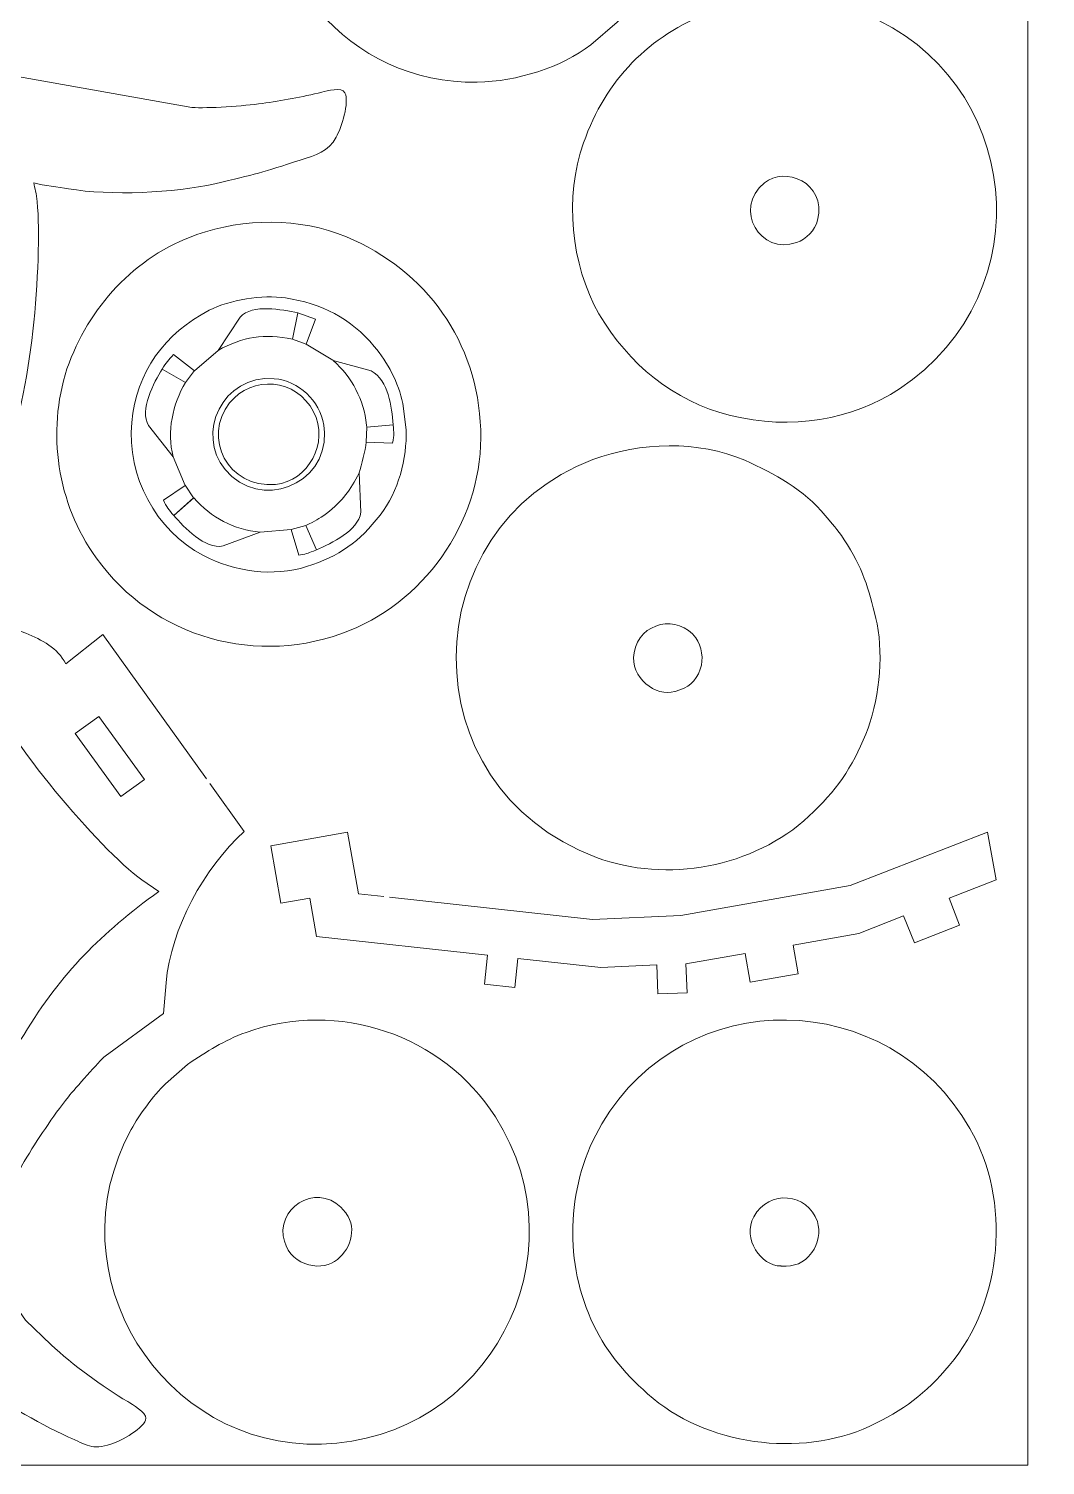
# Model space of a CAD drawing. Header units: centimetres. Extents: x -72 to 73, y -15 to 15.
# Drawn here: x 62.23 to 72.68, y -14.85 to -0.08 of the extents above; entities that cross this region are included whole.
import ezdxf

# ---------------------------------------------------------------- set-up
doc = ezdxf.new("R2010")
doc.units = ezdxf.units.CM
doc.header["$MEASUREMENT"] = 0
doc.layers.add('Camada 1', color=7, linetype='Continuous')

msp = doc.modelspace()

# ---------------------------------------------------------------- linework, layer by layer
at = {"layer": 'Camada 1', "color": 1, "lineweight": 9}
for points, knots in [([(51.5, -14.85), (51.5, -14.85), (72.5, -14.85), (72.5, -14.85), (72.5, -14.85), (72.5, -14.85), (72.5, 14.85), (72.5, 14.85), (72.5, 14.85), (72.5, 14.85), (51.5, 14.85), (51.5, 14.85), (51.5, 14.85), (51.5, 14.85), (51.5, -14.85), (51.5, -14.85), (51.5, -14.85), (51.5, -14.85), (51.5, -14.85), (51.5, -14.85)], [0, 0, 0, 0, 0.16666667, 0.16666667, 0.16666667, 0.16666667, 0.33333333, 0.33333333, 0.33333333, 0.33333333, 0.5, 0.5, 0.5, 0.5, 0.66666667, 0.66666667, 0.66666667, 0.66666667, 1, 1, 1, 1]), ([(65.78455, -3.34557), (65.92387, -3.51361), (66.03084, -3.71802), (66.07876, -3.93275), (66.07876, -3.93275), (66.07876, -3.93275), (66.11172, -4.20237), (66.11172, -4.20237), (66.11172, -4.20237), (66.12209, -4.49937), (66.03292, -4.83772), (65.84511, -5.07991), (65.84511, -5.07991), (65.62855, -5.35916), (65.43073, -5.50031), (65.08956, -5.60957), (65.08956, -5.60957), (64.74851, -5.71877), (64.34661, -5.66357), (64.02902, -5.4965), (64.02902, -5.4965), (63.53361, -5.23589), (63.24283, -4.68108), (63.29251, -4.12717), (63.29251, -4.12717), (63.33884, -3.6107), (63.63477, -3.20761), (64.08813, -2.97511), (64.08813, -2.97511), (64.30024, -2.86633), (64.63376, -2.81164), (64.87244, -2.84765), (64.87244, -2.84765), (65.2374, -2.90272), (65.5464, -3.0583), (65.78455, -3.34557)], [0, 0, 0, 0, 0.1, 0.1, 0.1, 0.1, 0.2, 0.2, 0.2, 0.2, 0.3, 0.3, 0.3, 0.3, 0.4, 0.4, 0.4, 0.4, 0.5, 0.5, 0.5, 0.5, 0.6, 0.6, 0.6, 0.6, 0.7, 0.7, 0.7, 0.7, 0.8, 0.8, 0.8, 0.8, 1, 1, 1, 1]), ([(65.35979, -3.48695), (65.35979, -3.48695), (65.08623, -3.32286), (65.08623, -3.32286), (65.08623, -3.32286), (65.08623, -3.32286), (65.18028, -3.06647), (65.18028, -3.06647), (65.18028, -3.06647), (65.18028, -3.06647), (64.99851, -3.00218), (64.99851, -3.00218), (64.99851, -3.00218), (64.99851, -3.00218), (64.94318, -3.27194), (64.94318, -3.27194), (64.94318, -3.27194), (64.94318, -3.27194), (65.08623, -3.32286), (65.08623, -3.32286)], [0, 0, 0, 0, 0.16666667, 0.16666667, 0.16666667, 0.16666667, 0.33333333, 0.33333333, 0.33333333, 0.33333333, 0.5, 0.5, 0.5, 0.5, 0.66666667, 0.66666667, 0.66666667, 0.66666667, 1, 1, 1, 1]), ([(64.17903, -3.38691), (64.17903, -3.38691), (63.93626, -3.59847), (63.93626, -3.59847), (63.93626, -3.59847), (63.93626, -3.59847), (63.72139, -3.42938), (63.72139, -3.42938), (63.72139, -3.42938), (63.67209, -3.48225), (63.64015, -3.51369), (63.60601, -3.58057), (63.60601, -3.58057), (63.60601, -3.58057), (63.84327, -3.7165), (63.84327, -3.7165), (63.84327, -3.7165), (63.84327, -3.7165), (63.93615, -3.59553), (63.93615, -3.59553)], [0, 0, 0, 0, 0.16666667, 0.16666667, 0.16666667, 0.16666667, 0.33333333, 0.33333333, 0.33333333, 0.33333333, 0.5, 0.5, 0.5, 0.5, 0.66666667, 0.66666667, 0.66666667, 0.66666667, 1, 1, 1, 1]), ([(64.75725, -3.6787), (65.00612, -3.69931), (65.22664, -3.90258), (65.2654, -4.1554), (65.2654, -4.1554), (65.2654, -4.1554), (65.27395, -4.23162), (65.27395, -4.23162), (65.27395, -4.23162), (65.29277, -4.77038), (64.61139, -5.04594), (64.25124, -4.61168), (64.25124, -4.61168), (63.95034, -4.24887), (64.21782, -3.63402), (64.75725, -3.6787)], [0, 0, 0, 0, 0.2, 0.2, 0.2, 0.2, 0.4, 0.4, 0.4, 0.4, 0.6, 0.6, 0.6, 0.6, 1, 1, 1, 1]), ([(65.62983, -4.64595), (65.6522, -4.56058), (65.6936, -4.41669), (65.70125, -4.33148), (65.70125, -4.33148), (65.70125, -4.33148), (65.97241, -4.34261), (65.97241, -4.34261), (65.97241, -4.34261), (65.99159, -4.2394), (65.98392, -4.25091), (65.98043, -4.15103), (65.98043, -4.15103), (65.98043, -4.15103), (65.70767, -4.17821), (65.70767, -4.17821), (65.70767, -4.17821), (65.70767, -4.17821), (65.70125, -4.33148), (65.70125, -4.33148)], [0, 0, 0, 0, 0.16666667, 0.16666667, 0.16666667, 0.16666667, 0.33333333, 0.33333333, 0.33333333, 0.33333333, 0.5, 0.5, 0.5, 0.5, 0.66666667, 0.66666667, 0.66666667, 0.66666667, 1, 1, 1, 1]), ([(63.71699, -4.48318), (63.71699, -4.48318), (63.842, -4.77608), (63.842, -4.77608), (63.842, -4.77608), (63.842, -4.77608), (63.61774, -4.92812), (63.61774, -4.92812), (63.61774, -4.92812), (63.64976, -4.99615), (63.672, -5.02764), (63.72323, -5.08337), (63.72323, -5.08337), (63.72323, -5.08337), (63.92588, -4.90264), (63.92588, -4.90264), (63.92588, -4.90264), (63.92588, -4.90264), (63.84189, -4.77314), (63.84189, -4.77314)], [0, 0, 0, 0, 0.16666667, 0.16666667, 0.16666667, 0.16666667, 0.33333333, 0.33333333, 0.33333333, 0.33333333, 0.5, 0.5, 0.5, 0.5, 0.66666667, 0.66666667, 0.66666667, 0.66666667, 1, 1, 1, 1]), ([(64.61218, -5.2554), (64.61218, -5.2554), (64.93208, -5.22951), (64.93208, -5.22951), (64.93208, -5.22951), (64.93208, -5.22951), (65.00892, -5.49171), (65.00892, -5.49171), (65.00892, -5.49171), (65.11755, -5.47426), (65.09645, -5.47299), (65.18954, -5.43832), (65.18954, -5.43832), (65.18954, -5.43832), (65.08066, -5.18606), (65.08066, -5.18606), (65.08066, -5.18606), (65.08066, -5.18606), (64.93208, -5.22951), (64.93208, -5.22951)], [0, 0, 0, 0, 0.16666667, 0.16666667, 0.16666667, 0.16666667, 0.33333333, 0.33333333, 0.33333333, 0.33333333, 0.5, 0.5, 0.5, 0.5, 0.66666667, 0.66666667, 0.66666667, 0.66666667, 1, 1, 1, 1])]:
    msp.add_open_spline(points, degree=3, knots=knots, dxfattribs=at)
at = {"layer": 'Camada 1', "color": 3, "lineweight": 9}
for points, knots in [([(67.65906, 3.34889), (67.09566, 3.58064), (66.56506, 3.59058), (65.99828, 3.3733), (65.99828, 3.3733), (65.33535, 3.10036), (64.87662, 2.51163), (64.74628, 1.80503), (64.74628, 1.80503), (64.53139, 0.52311), (65.52733, -0.6564), (66.84146, -0.62936), (66.84146, -0.62936), (67.25514, -0.62084), (67.70525, -0.48012), (68.01115, -0.24417), (68.01115, -0.24417), (68.01115, -0.24417), (68.28261, -0.011), (68.28261, -0.011), (68.28261, -0.011), (68.69415, 0.38407), (68.95598, 1.12227), (68.86482, 1.68987), (68.86482, 1.68987), (68.8382, 1.85555), (68.841, 1.88802), (68.78711, 2.06094), (68.78711, 2.06094), (68.69611, 2.35292), (68.58965, 2.53453), (68.40303, 2.77741), (68.40303, 2.77741), (68.24074, 2.98862), (67.90582, 3.24739), (67.65906, 3.34889)], [0, 0, 0, 0, 0.1, 0.1, 0.1, 0.1, 0.2, 0.2, 0.2, 0.2, 0.3, 0.3, 0.3, 0.3, 0.4, 0.4, 0.4, 0.4, 0.5, 0.5, 0.5, 0.5, 0.6, 0.6, 0.6, 0.6, 0.7, 0.7, 0.7, 0.7, 0.8, 0.8, 0.8, 0.8, 1, 1, 1, 1]), ([(71.18197, -3.78263), (72.68079, -2.78695), (72.43364, -0.58383), (70.82356, 0.06869), (70.82356, 0.06869), (70.34676, 0.26192), (69.72384, 0.28465), (69.24483, 0.09551), (69.24483, 0.09551), (68.60352, -0.15769), (68.16678, -0.59878), (67.9352, -1.25432), (67.9352, -1.25432), (67.73985, -1.80728), (67.80332, -2.50136), (68.09397, -3.0127), (68.09397, -3.0127), (68.40181, -3.52878), (68.85277, -3.90821), (69.44649, -4.05624), (69.44649, -4.05624), (70.06726, -4.21102), (70.69805, -4.10412), (71.18197, -3.78263)], [0, 0, 0, 0, 0.14285714, 0.14285714, 0.14285714, 0.14285714, 0.28571429, 0.28571429, 0.28571429, 0.28571429, 0.42857143, 0.42857143, 0.42857143, 0.42857143, 0.57142857, 0.57142857, 0.57142857, 0.57142857, 0.71428571, 0.71428571, 0.71428571, 0.71428571, 1, 1, 1, 1]), ([(61.0485, -2.49476), (61.0485, -2.49476), (61.41239, -0.45095), (61.41239, -0.45095), (61.41239, -0.45095), (61.41239, -0.45095), (61.61329, -0.4804), (61.61329, -0.4804), (61.61329, -0.4804), (61.61329, -0.4804), (63.90983, -0.88833), (63.90983, -0.88833), (63.90983, -0.88833), (64.06994, -0.90217), (64.44945, -0.87291), (64.63073, -0.84818), (64.63073, -0.84818), (64.83657, -0.8201), (65.04331, -0.78078), (65.24548, -0.73258), (65.24548, -0.73258), (65.29716, -0.7195), (65.45307, -0.67604), (65.48334, -0.73868), (65.48334, -0.73868), (65.53013, -0.8355), (65.44752, -1.09914), (65.39395, -1.19482), (65.39395, -1.19482), (65.30859, -1.34725), (65.19092, -1.37636), (65.02373, -1.43118), (65.02373, -1.43118), (64.63962, -1.55559), (64.56021, -1.57911), (64.14473, -1.67344), (64.14473, -1.67344), (63.73028, -1.76754), (63.06926, -1.80039), (62.64227, -1.7251), (62.64227, -1.7251), (62.53574, -1.70631), (62.39358, -1.69454), (62.28546, -1.66518), (62.28546, -1.66518), (62.29366, -1.72046), (62.3134, -1.7759), (62.32042, -1.85651), (62.32042, -1.85651), (62.37423, -2.47454), (62.25825, -3.92904), (61.98358, -4.46128), (61.98358, -4.46128), (61.91146, -4.58345), (61.86284, -4.67789), (61.71271, -4.72713), (61.71271, -4.72713), (61.38418, -4.83486), (61.1691, -4.27435), (61.26464, -3.98208), (61.26464, -3.98208), (61.26464, -3.98208), (60.79523, -3.91723), (60.79523, -3.91723), (60.79523, -3.91723), (60.79523, -3.91723), (61.03819, -2.55268), (61.03819, -2.55268)], [0, 0, 0, 0, 0.05555556, 0.05555556, 0.05555556, 0.05555556, 0.11111111, 0.11111111, 0.11111111, 0.11111111, 0.16666667, 0.16666667, 0.16666667, 0.16666667, 0.22222222, 0.22222222, 0.22222222, 0.22222222, 0.27777778, 0.27777778, 0.27777778, 0.27777778, 0.33333333, 0.33333333, 0.33333333, 0.33333333, 0.38888889, 0.38888889, 0.38888889, 0.38888889, 0.44444444, 0.44444444, 0.44444444, 0.44444444, 0.5, 0.5, 0.5, 0.5, 0.55555556, 0.55555556, 0.55555556, 0.55555556, 0.61111111, 0.61111111, 0.61111111, 0.61111111, 0.66666667, 0.66666667, 0.66666667, 0.66666667, 0.72222222, 0.72222222, 0.72222222, 0.72222222, 0.77777778, 0.77777778, 0.77777778, 0.77777778, 0.83333333, 0.83333333, 0.83333333, 0.83333333, 0.88888889, 0.88888889, 0.88888889, 0.88888889, 1, 1, 1, 1]), ([(62.6258, -3.57654), (62.41737, -4.23473), (62.52286, -4.95456), (62.92619, -5.5203), (62.92619, -5.5203), (63.51518, -6.34644), (64.59365, -6.64605), (65.53048, -6.26815), (65.53048, -6.26815), (66.35243, -5.93659), (66.90918, -5.08171), (66.87836, -4.20451), (66.87836, -4.20451), (66.8465, -3.29785), (66.32437, -2.56817), (65.49801, -2.21952), (65.49801, -2.21952), (65.02047, -2.01804), (64.43882, -2.02934), (63.96088, -2.19667), (63.96088, -2.19667), (63.31766, -2.42187), (62.84913, -2.94371), (62.6258, -3.57654)], [0, 0, 0, 0, 0.14285714, 0.14285714, 0.14285714, 0.14285714, 0.28571429, 0.28571429, 0.28571429, 0.28571429, 0.42857143, 0.42857143, 0.42857143, 0.42857143, 0.57142857, 0.57142857, 0.57142857, 0.57142857, 0.71428571, 0.71428571, 0.71428571, 0.71428571, 1, 1, 1, 1]), ([(70.64754, -5.38625), (70.81956, -5.66118), (70.88323, -5.89037), (70.95203, -6.19965), (70.95203, -6.19965), (71.02132, -6.54736), (70.96752, -7.01121), (70.8374, -7.33173), (70.8374, -7.33173), (70.69693, -7.67775), (70.52899, -7.92059), (70.25241, -8.17745), (70.25241, -8.17745), (69.68698, -8.70258), (68.78815, -8.87023), (68.06705, -8.59991), (68.06705, -8.59991), (66.11581, -7.86843), (66.18952, -5.20444), (68.03112, -4.51064), (68.03112, -4.51064), (68.51489, -4.32839), (69.11725, -4.31123), (69.59189, -4.51689), (69.59189, -4.51689), (69.90087, -4.65454), (70.19653, -4.81842), (70.42006, -5.08594), (70.42006, -5.08594), (70.5384, -5.22756), (70.54425, -5.22665), (70.64754, -5.38625)], [0, 0, 0, 0, 0.11111111, 0.11111111, 0.11111111, 0.11111111, 0.22222222, 0.22222222, 0.22222222, 0.22222222, 0.33333333, 0.33333333, 0.33333333, 0.33333333, 0.44444444, 0.44444444, 0.44444444, 0.44444444, 0.55555556, 0.55555556, 0.55555556, 0.55555556, 0.66666667, 0.66666667, 0.66666667, 0.66666667, 0.77777778, 0.77777778, 0.77777778, 0.77777778, 1, 1, 1, 1]), ([(64.09562, -7.84169), (64.09562, -7.84169), (64.44857, -8.33355), (64.44857, -8.33355), (64.44857, -8.33355), (64.0323, -8.71255), (63.69781, -9.32703), (63.64423, -9.88867), (63.64423, -9.88867), (63.64423, -9.88867), (63.61943, -10.20481), (63.61943, -10.20481), (63.61943, -10.20481), (63.61943, -10.20481), (63.01739, -10.64222), (63.01739, -10.64222), (63.01739, -10.64222), (62.96051, -10.69318), (62.7074, -10.97802), (62.64156, -11.06071), (62.64156, -11.06071), (62.47416, -11.27094), (62.32765, -11.49699), (62.18668, -11.72568), (62.18668, -11.72568), (62.15341, -11.78235), (62.08099, -11.92623), (61.9989, -11.88756), (61.9989, -11.88756), (61.88857, -11.83559), (61.69022, -11.50608), (61.73684, -11.32171), (61.73684, -11.32171), (61.78621, -11.12653), (62.06312, -10.62206), (62.1847, -10.42189), (62.1847, -10.42189), (62.57481, -9.77961), (62.97521, -9.38218), (63.56964, -8.9503), (63.56964, -8.9503), (63.56964, -8.9503), (63.3967, -8.83237), (63.3967, -8.83237), (63.3967, -8.83237), (62.94871, -8.50482), (62.00527, -7.3811), (61.79348, -6.85593), (61.79348, -6.85593), (61.57675, -6.31852), (61.95123, -6.19093), (62.20441, -6.2956), (62.20441, -6.2956), (62.36843, -6.3634), (62.52733, -6.44534), (62.61384, -6.60892), (62.61384, -6.60892), (62.61384, -6.60892), (62.99437, -6.30699), (62.99437, -6.30699), (62.99437, -6.30699), (62.99437, -6.30699), (64.06132, -7.7939), (64.06132, -7.7939)], [0, 0, 0, 0, 0.05882353, 0.05882353, 0.05882353, 0.05882353, 0.11764706, 0.11764706, 0.11764706, 0.11764706, 0.17647059, 0.17647059, 0.17647059, 0.17647059, 0.23529412, 0.23529412, 0.23529412, 0.23529412, 0.29411765, 0.29411765, 0.29411765, 0.29411765, 0.35294118, 0.35294118, 0.35294118, 0.35294118, 0.41176471, 0.41176471, 0.41176471, 0.41176471, 0.47058824, 0.47058824, 0.47058824, 0.47058824, 0.52941176, 0.52941176, 0.52941176, 0.52941176, 0.58823529, 0.58823529, 0.58823529, 0.58823529, 0.64705882, 0.64705882, 0.64705882, 0.64705882, 0.70588235, 0.70588235, 0.70588235, 0.70588235, 0.76470588, 0.76470588, 0.76470588, 0.76470588, 0.82352941, 0.82352941, 0.82352941, 0.82352941, 0.88235294, 0.88235294, 0.88235294, 0.88235294, 1, 1, 1, 1]), ([(65.88142, -9.00378), (65.88142, -9.00378), (65.62079, -8.97532), (65.62079, -8.97532), (65.62079, -8.97532), (65.62079, -8.97532), (65.50893, -8.34095), (65.50893, -8.34095), (65.50893, -8.34095), (65.50893, -8.34095), (64.72104, -8.47988), (64.72104, -8.47988), (64.72104, -8.47988), (64.72104, -8.47988), (64.82523, -9.07079), (64.82523, -9.07079), (64.82523, -9.07079), (64.82523, -9.07079), (65.12069, -9.0187), (65.12069, -9.0187), (65.12069, -9.0187), (65.12069, -9.0187), (65.19015, -9.41264), (65.19015, -9.41264), (65.19015, -9.41264), (65.19015, -9.41264), (66.94734, -9.60458), (66.94734, -9.60458), (66.94734, -9.60458), (66.94734, -9.60458), (66.91628, -9.90275), (66.91628, -9.90275), (66.91628, -9.90275), (66.91628, -9.90275), (67.22997, -9.93705), (67.22997, -9.93705), (67.22997, -9.93705), (67.22997, -9.93705), (67.26101, -9.63887), (67.26101, -9.63887), (67.26101, -9.63887), (67.26101, -9.63887), (68.11345, -9.73048), (68.11345, -9.73048), (68.11345, -9.73048), (68.11345, -9.73048), (68.68817, -9.70382), (68.68817, -9.70382), (68.68817, -9.70382), (68.68817, -9.70382), (68.6992, -10.00353), (68.6992, -10.00353), (68.6992, -10.00353), (68.6992, -10.00353), (68.99892, -9.99249), (68.99892, -9.99249), (68.99892, -9.99249), (68.99892, -9.99249), (68.98788, -9.69278), (68.98788, -9.69278), (68.98788, -9.69278), (68.98788, -9.69278), (69.5967, -9.58842), (69.5967, -9.58842), (69.5967, -9.58842), (69.5967, -9.58842), (69.64879, -9.88388), (69.64879, -9.88388), (69.64879, -9.88388), (69.64879, -9.88388), (70.14123, -9.79705), (70.14123, -9.79705), (70.14123, -9.79705), (70.14123, -9.79705), (70.08913, -9.50159), (70.08913, -9.50159), (70.08913, -9.50159), (70.08913, -9.50159), (70.76405, -9.38258), (70.76405, -9.38258), (70.76405, -9.38258), (70.76405, -9.38258), (71.22463, -9.19982), (71.22463, -9.19982), (71.22463, -9.19982), (71.22463, -9.19982), (71.33654, -9.47876), (71.33654, -9.47876), (71.33654, -9.47876), (71.33654, -9.47876), (71.80053, -9.29839), (71.80053, -9.29839), (71.80053, -9.29839), (71.80053, -9.29839), (71.69152, -9.01893), (71.69152, -9.01893), (71.69152, -9.01893), (71.69152, -9.01893), (72.17528, -8.83209), (72.17528, -8.83209), (72.17528, -8.83209), (72.17528, -8.83209), (72.08845, -8.33965), (72.08845, -8.33965), (72.08845, -8.33965), (72.08845, -8.33965), (70.67722, -8.89015), (70.67722, -8.89015), (70.67722, -8.89015), (70.67722, -8.89015), (68.93633, -9.19712), (68.93633, -9.19712), (68.93633, -9.19712), (68.93633, -9.19712), (68.02662, -9.23805), (68.02662, -9.23805), (68.02662, -9.23805), (68.02662, -9.23805), (65.94233, -9.01043), (65.94233, -9.01043)], [0, 0, 0, 0, 0.03225806, 0.03225806, 0.03225806, 0.03225806, 0.06451613, 0.06451613, 0.06451613, 0.06451613, 0.09677419, 0.09677419, 0.09677419, 0.09677419, 0.12903226, 0.12903226, 0.12903226, 0.12903226, 0.16129032, 0.16129032, 0.16129032, 0.16129032, 0.19354839, 0.19354839, 0.19354839, 0.19354839, 0.22580645, 0.22580645, 0.22580645, 0.22580645, 0.25806452, 0.25806452, 0.25806452, 0.25806452, 0.29032258, 0.29032258, 0.29032258, 0.29032258, 0.32258065, 0.32258065, 0.32258065, 0.32258065, 0.35483871, 0.35483871, 0.35483871, 0.35483871, 0.38709677, 0.38709677, 0.38709677, 0.38709677, 0.41935484, 0.41935484, 0.41935484, 0.41935484, 0.4516129, 0.4516129, 0.4516129, 0.4516129, 0.48387097, 0.48387097, 0.48387097, 0.48387097, 0.51612903, 0.51612903, 0.51612903, 0.51612903, 0.5483871, 0.5483871, 0.5483871, 0.5483871, 0.58064516, 0.58064516, 0.58064516, 0.58064516, 0.61290323, 0.61290323, 0.61290323, 0.61290323, 0.64516129, 0.64516129, 0.64516129, 0.64516129, 0.67741935, 0.67741935, 0.67741935, 0.67741935, 0.70967742, 0.70967742, 0.70967742, 0.70967742, 0.74193548, 0.74193548, 0.74193548, 0.74193548, 0.77419355, 0.77419355, 0.77419355, 0.77419355, 0.80645161, 0.80645161, 0.80645161, 0.80645161, 0.83870968, 0.83870968, 0.83870968, 0.83870968, 0.87096774, 0.87096774, 0.87096774, 0.87096774, 0.90322581, 0.90322581, 0.90322581, 0.90322581, 0.93548387, 0.93548387, 0.93548387, 0.93548387, 1, 1, 1, 1]), ([(71.9063, -11.38613), (72.33218, -12.1314), (72.24861, -13.16641), (71.69453, -13.82452), (71.69453, -13.82452), (71.45407, -14.11013), (71.21917, -14.28929), (70.87683, -14.44808), (70.87683, -14.44808), (70.16322, -14.77907), (69.18482, -14.64478), (68.59434, -14.1157), (68.59434, -14.1157), (68.33679, -13.88493), (68.15452, -13.66651), (68.01196, -13.34801), (68.01196, -13.34801), (67.72632, -12.70981), (67.76765, -11.94428), (68.12373, -11.33907), (68.12373, -11.33907), (68.97592, -9.89064), (71.07244, -9.92691), (71.9063, -11.38613)], [0, 0, 0, 0, 0.14285714, 0.14285714, 0.14285714, 0.14285714, 0.28571429, 0.28571429, 0.28571429, 0.28571429, 0.42857143, 0.42857143, 0.42857143, 0.42857143, 0.57142857, 0.57142857, 0.57142857, 0.57142857, 0.71428571, 0.71428571, 0.71428571, 0.71428571, 1, 1, 1, 1]), ([(63.63851, -10.9273), (63.63851, -10.9273), (63.86395, -10.72796), (63.86395, -10.72796), (63.86395, -10.72796), (64.07697, -10.59277), (64.22841, -10.48439), (64.46678, -10.39893), (64.46678, -10.39893), (65.4124, -10.05986), (66.48909, -10.42065), (67.0289, -11.26727), (67.0289, -11.26727), (67.94908, -12.71048), (66.95028, -14.58296), (65.24113, -14.63271), (65.24113, -14.63271), (63.61234, -14.68012), (62.46637, -12.89172), (63.28662, -11.39873), (63.28662, -11.39873), (63.36989, -11.24716), (63.51013, -11.05416), (63.63851, -10.9273)], [0, 0, 0, 0, 0.14285714, 0.14285714, 0.14285714, 0.14285714, 0.28571429, 0.28571429, 0.28571429, 0.28571429, 0.42857143, 0.42857143, 0.42857143, 0.42857143, 0.57142857, 0.57142857, 0.57142857, 0.57142857, 0.71428571, 0.71428571, 0.71428571, 0.71428571, 1, 1, 1, 1]), ([(59.80214, -11.97243), (59.80214, -11.97243), (60.76161, -11.30298), (60.76161, -11.30298), (60.76161, -11.30298), (60.76161, -11.30298), (60.88115, -11.46343), (60.88115, -11.46343), (60.88115, -11.46343), (60.88115, -11.46343), (62.20069, -13.3582), (62.20069, -13.3582), (62.20069, -13.3582), (62.20069, -13.3582), (62.46433, -13.61166), (62.46433, -13.61166), (62.46433, -13.61166), (62.68001, -13.81483), (62.99093, -14.04053), (63.25045, -14.19589), (63.25045, -14.19589), (63.29649, -14.22219), (63.44091, -14.30899), (63.43795, -14.36623), (63.43795, -14.36623), (63.43285, -14.46441), (63.17774, -14.60116), (63.07846, -14.63229), (63.07846, -14.63229), (62.87999, -14.69456), (62.83212, -14.64429), (62.64351, -14.55983), (62.64351, -14.55983), (62.30583, -14.4086), (61.94286, -14.18513), (61.64102, -13.96913), (61.64102, -13.96913), (61.2652, -13.70019), (60.9194, -13.34879), (60.65534, -12.97167), (60.65534, -12.97167), (60.65534, -12.97167), (60.51868, -12.7765), (60.51868, -12.7765), (60.51868, -12.7765), (60.39172, -12.97083), (60.296, -13.06152), (60.12934, -13.23583), (60.12934, -13.23583), (59.77728, -13.60408), (58.89629, -14.31232), (58.43964, -14.4944), (58.43964, -14.4944), (58.25143, -14.56944), (58.01131, -14.65129), (57.86035, -14.46194), (57.86035, -14.46194), (57.71243, -14.2764), (57.89181, -13.88995), (58.05327, -13.76312), (58.05327, -13.76312), (58.05327, -13.76312), (58.15856, -13.69299), (58.15856, -13.69299), (58.15856, -13.69299), (58.15856, -13.69299), (57.87417, -13.31759), (57.87417, -13.31759), (57.87417, -13.31759), (57.87417, -13.31759), (59.75389, -12.00609), (59.75389, -12.00609)], [0, 0, 0, 0, 0.05263158, 0.05263158, 0.05263158, 0.05263158, 0.10526316, 0.10526316, 0.10526316, 0.10526316, 0.15789474, 0.15789474, 0.15789474, 0.15789474, 0.21052632, 0.21052632, 0.21052632, 0.21052632, 0.26315789, 0.26315789, 0.26315789, 0.26315789, 0.31578947, 0.31578947, 0.31578947, 0.31578947, 0.36842105, 0.36842105, 0.36842105, 0.36842105, 0.42105263, 0.42105263, 0.42105263, 0.42105263, 0.47368421, 0.47368421, 0.47368421, 0.47368421, 0.52631579, 0.52631579, 0.52631579, 0.52631579, 0.57894737, 0.57894737, 0.57894737, 0.57894737, 0.63157895, 0.63157895, 0.63157895, 0.63157895, 0.68421053, 0.68421053, 0.68421053, 0.68421053, 0.73684211, 0.73684211, 0.73684211, 0.73684211, 0.78947368, 0.78947368, 0.78947368, 0.78947368, 0.84210526, 0.84210526, 0.84210526, 0.84210526, 0.89473684, 0.89473684, 0.89473684, 0.89473684, 1, 1, 1, 1])]:
    msp.add_open_spline(points, degree=3, knots=knots, dxfattribs=at)
at = {"layer": 'Camada 1', "lineweight": 9}
for points, knots in [([(69.79453, -1.66334), (69.998, -1.49444), (70.43135, -1.65188), (70.34123, -2.04822), (70.34123, -2.04822), (70.3154, -2.15181), (70.22338, -2.24272), (70.12307, -2.27878), (70.12307, -2.27878), (69.75867, -2.40977), (69.46368, -1.93798), (69.79453, -1.66334)], [0, 0, 0, 0, 0.25, 0.25, 0.25, 0.25, 0.5, 0.5, 0.5, 0.5, 1, 1, 1, 1]), ([(64.99851, -3.00218), (64.8372, -2.96777), (64.53422, -2.90535), (64.40555, -3.04643), (64.40555, -3.04643), (64.40555, -3.04643), (64.17903, -3.38691), (64.17903, -3.38691), (64.17903, -3.38691), (64.43312, -3.24859), (64.65319, -3.2101), (64.94318, -3.27194), (64.94318, -3.27194), (64.94318, -3.27194), (64.99851, -3.00218), (64.99851, -3.00218)], [0, 0, 0, 0, 0.2, 0.2, 0.2, 0.2, 0.4, 0.4, 0.4, 0.4, 0.6, 0.6, 0.6, 0.6, 1, 1, 1, 1]), ([(65.70767, -4.17821), (65.70767, -4.17821), (65.98043, -4.15103), (65.98043, -4.15103), (65.98043, -4.15103), (65.95964, -3.96567), (65.93455, -3.69784), (65.75212, -3.59687), (65.75212, -3.59687), (65.75212, -3.59687), (65.36283, -3.48979), (65.36283, -3.48979), (65.36283, -3.48979), (65.5568, -3.67067), (65.67806, -3.8886), (65.70392, -4.1548), (65.70392, -4.1548), (65.70392, -4.1548), (65.70767, -4.17821), (65.70767, -4.17821)], [0, 0, 0, 0, 0.16666667, 0.16666667, 0.16666667, 0.16666667, 0.33333333, 0.33333333, 0.33333333, 0.33333333, 0.5, 0.5, 0.5, 0.5, 0.66666667, 0.66666667, 0.66666667, 0.66666667, 1, 1, 1, 1]), ([(63.60601, -3.58057), (63.51933, -3.71401), (63.37008, -4.00257), (63.46434, -4.15943), (63.46434, -4.15943), (63.46434, -4.15943), (63.71688, -4.48024), (63.71688, -4.48024), (63.71688, -4.48024), (63.65025, -4.22315), (63.71335, -3.94127), (63.84327, -3.7165), (63.84327, -3.7165), (63.84327, -3.7165), (63.60601, -3.58057), (63.60601, -3.58057)], [0, 0, 0, 0, 0.2, 0.2, 0.2, 0.2, 0.4, 0.4, 0.4, 0.4, 0.6, 0.6, 0.6, 0.6, 1, 1, 1, 1]), ([(64.76868, -4.76432), (65.10434, -4.73394), (65.32471, -4.3379), (65.16053, -4.01779), (65.16053, -4.01779), (64.9858, -3.67713), (64.52598, -3.63753), (64.29797, -3.92724), (64.29797, -3.92724), (64.01886, -4.28188), (64.27475, -4.80902), (64.76868, -4.76432)], [0, 0, 0, 0, 0.25, 0.25, 0.25, 0.25, 0.5, 0.5, 0.5, 0.5, 1, 1, 1, 1]), ([(65.08066, -5.18606), (65.08066, -5.18606), (65.18954, -5.43832), (65.18954, -5.43832), (65.18954, -5.43832), (65.3485, -5.36545), (65.61497, -5.24741), (65.64693, -5.05151), (65.64693, -5.05151), (65.64693, -5.05151), (65.62983, -4.64595), (65.62983, -4.64595), (65.62983, -4.64595), (65.53471, -4.82658), (65.46357, -4.93253), (65.29419, -5.06383), (65.29419, -5.06383), (65.20934, -5.12243), (65.18319, -5.14348), (65.08066, -5.18606)], [0, 0, 0, 0, 0.16666667, 0.16666667, 0.16666667, 0.16666667, 0.33333333, 0.33333333, 0.33333333, 0.33333333, 0.5, 0.5, 0.5, 0.5, 0.66666667, 0.66666667, 0.66666667, 0.66666667, 1, 1, 1, 1]), ([(63.92882, -4.90254), (63.92882, -4.90254), (63.72323, -5.08337), (63.72323, -5.08337), (63.72323, -5.08337), (63.82919, -5.20673), (64.04558, -5.43589), (64.23162, -5.39819), (64.23162, -5.39819), (64.23162, -5.39819), (64.61218, -5.2554), (64.61218, -5.2554), (64.61218, -5.2554), (64.33762, -5.23078), (64.11149, -5.10681), (63.92882, -4.90254)], [0, 0, 0, 0, 0.2, 0.2, 0.2, 0.2, 0.4, 0.4, 0.4, 0.4, 0.6, 0.6, 0.6, 0.6, 1, 1, 1, 1]), ([(69.09061, -6.34365), (69.15194, -6.42619), (69.17078, -6.56467), (69.13563, -6.66305), (69.13563, -6.66305), (69.08584, -6.80239), (69.01401, -6.85102), (68.87714, -6.89549), (68.87714, -6.89549), (68.87714, -6.89549), (68.87344, -6.8936), (68.87344, -6.8936), (68.87344, -6.8936), (68.68103, -6.95611), (68.40915, -6.75181), (68.45414, -6.49787), (68.45414, -6.49787), (68.51161, -6.17341), (68.90809, -6.09805), (69.09061, -6.34365)], [0, 0, 0, 0, 0.16666667, 0.16666667, 0.16666667, 0.16666667, 0.33333333, 0.33333333, 0.33333333, 0.33333333, 0.5, 0.5, 0.5, 0.5, 0.66666667, 0.66666667, 0.66666667, 0.66666667, 1, 1, 1, 1]), ([(62.71059, -7.32757), (62.71059, -7.32757), (63.18085, -7.97483), (63.18085, -7.97483), (63.18085, -7.97483), (63.18085, -7.97483), (63.42358, -7.79848), (63.42358, -7.79848), (63.42358, -7.79848), (63.42358, -7.79848), (62.95331, -7.15122), (62.95331, -7.15122), (62.95331, -7.15122), (62.95331, -7.15122), (62.71059, -7.32757), (62.71059, -7.32757)], [0, 0, 0, 0, 0.2, 0.2, 0.2, 0.2, 0.4, 0.4, 0.4, 0.4, 0.6, 0.6, 0.6, 0.6, 1, 1, 1, 1]), ([(65.37688, -12.75523), (65.21984, -12.85898), (64.89059, -12.79563), (64.84919, -12.48994), (64.84919, -12.48994), (64.80486, -12.16269), (65.24753, -11.92865), (65.48986, -12.25023), (65.48986, -12.25023), (65.48986, -12.25023), (65.49517, -12.25728), (65.49517, -12.25728), (65.49517, -12.25728), (65.49517, -12.25728), (65.49459, -12.2614), (65.49459, -12.2614), (65.49459, -12.2614), (65.61531, -12.4216), (65.5331, -12.65202), (65.37688, -12.75523)], [0, 0, 0, 0, 0.16666667, 0.16666667, 0.16666667, 0.16666667, 0.33333333, 0.33333333, 0.33333333, 0.33333333, 0.5, 0.5, 0.5, 0.5, 0.66666667, 0.66666667, 0.66666667, 0.66666667, 1, 1, 1, 1]), ([(70.33857, -12.34501), (70.37139, -12.44246), (70.34651, -12.57999), (70.28268, -12.66269), (70.28268, -12.66269), (70.19227, -12.77983), (70.10891, -12.80387), (69.96501, -12.80387), (69.96501, -12.80387), (69.96501, -12.80387), (69.96207, -12.80093), (69.96207, -12.80093), (69.96207, -12.80093), (69.75976, -12.80093), (69.56433, -12.52261), (69.68559, -12.29501), (69.68559, -12.29501), (69.83991, -12.00532), (70.24068, -12.05447), (70.33857, -12.34501)], [0, 0, 0, 0, 0.16666667, 0.16666667, 0.16666667, 0.16666667, 0.33333333, 0.33333333, 0.33333333, 0.33333333, 0.5, 0.5, 0.5, 0.5, 0.66666667, 0.66666667, 0.66666667, 0.66666667, 1, 1, 1, 1])]:
    msp.add_open_spline(points, degree=3, knots=knots, dxfattribs=at)

doc.saveas('drawing.dxf')
